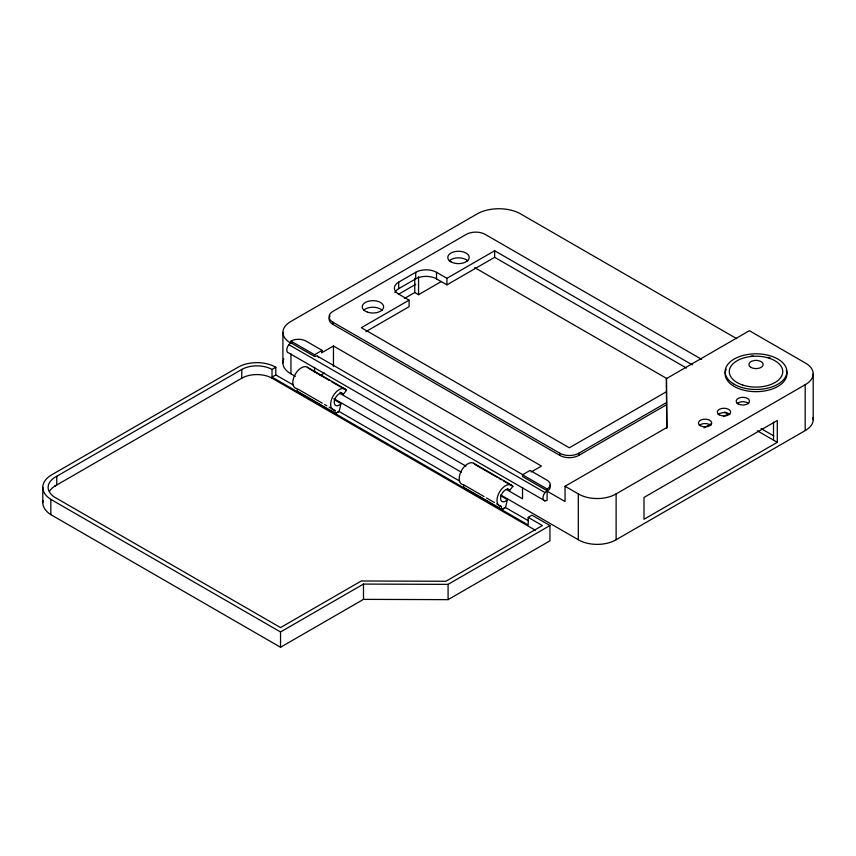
<?xml version="1.0" encoding="UTF-8"?>
<svg xmlns="http://www.w3.org/2000/svg" width="856" height="856" viewBox="0 0 856 856"><rect width="100%" height="100%" fill="white"/><g stroke="black" fill="none" stroke-linecap="round" stroke-linejoin="round"><path stroke-width="1.28" d="M297.546 391.834L297.075 388.613A12.027 6.944 -60 0 1 295.309 374.179A12.027 6.944 -60 0 1 308.695 368.487M463.92 487.899L463.449 484.667A12.027 6.944 -60 0 1 461.684 470.233A12.027 6.944 -60 0 1 475.069 464.541L496.844 477.102M321.546 352.875L322.124 350.361L306.052 341.084A10.7 6.174 0 0 0 290.933 341.084L290.933 343.267A10.7 6.174 0 0 1 291.982 342.732M459.597 481.029L339.137 411.49L341.009 403.593L334.14 399.624M528.527 520.833L505.511 507.544L507.383 499.647L500.514 495.678M341.009 403.593L340.41 404.225A6.955 4.013 -60 0 1 334.525 404.086A6.955 4.013 -60 0 1 337.061 395.536A6.955 4.013 -60 0 1 343.395 394.188L346.509 390.315L331.614 381.712M507.383 499.647L506.784 500.279A6.955 4.013 -60 0 1 500.899 500.139A6.955 4.013 -60 0 1 503.435 491.59A6.955 4.013 -60 0 1 509.769 490.242L512.883 486.369L503.713 481.072M545.026 500.899A5.885 3.392 -60 0 1 545.026 492.575L547.112 490.734L522.535 476.546L522.535 474.791L530.089 470.425L547.112 480.248A10.7 6.174 0 0 1 547.112 488.99L547.112 500.343L545.026 500.899L288.846 352.993A5.885 3.392 -60 0 1 288.846 344.668L290.933 342.828L314.559 356.471L316.645 355.914A5.885 3.392 -60 0 1 318.582 357.712M275.803 374.917L272.026 377.1L528.206 525.006L528.206 517.366L542.383 525.552L445.88 581.267L361.286 580.989L280.533 627.608L54.602 497.175A25.627 14.798 0 0 1 56.753 476.278L241.777 369.46A21.389 12.348 0 0 1 272.026 369.46L275.803 367.278L275.803 374.917L293.565 385.168M365.897 331.636L409.093 306.694L409.093 300.146L398.693 294.143A14.702 8.485 0 0 1 398.693 282.138L415.706 272.315A14.702 8.485 0 0 1 436.507 272.315L446.907 278.318L494.64 250.755L692.215 364.827M54.602 486.262L241.777 378.192A21.389 12.348 0 0 1 272.026 378.192L535.449 530.281M394.894 292.495A14.702 8.485 0 0 1 398.693 288.686L415.706 278.863A14.702 8.485 0 0 1 436.507 278.863L446.907 284.866L494.64 257.303L686.437 368.037M398.415 294.314L415.749 284.299M404.406 298.487L414.764 292.506L418.552 294.689L441.439 281.474M290.933 341.084L314.559 354.726L322.124 350.361L322.124 352.544L333.466 345.995L541.441 466.06L531.223 471.956M409.093 300.146L361.36 327.709L569.326 447.784L666.45 391.706L666.45 378.609L749.407 330.716L805.175 362.912A26.29 15.183 0 0 1 805.175 384.74L805.175 430.589L616.117 539.74A26.29 15.183 0 0 1 578.303 539.74L500.707 494.95M320.123 375.527L324.574 372.959M339.137 411.083L335.359 413.673L339.137 411.49M701.653 359.349L485.192 234.384A13.364 7.715 0 0 0 466.285 234.384L332.995 311.338A13.364 7.715 0 0 0 332.995 322.252L559.867 453.241A13.364 7.715 0 0 0 578.774 453.241L666.557 402.555L666.45 391.706M329.196 317.972A13.364 7.715 0 0 0 332.995 324.435L559.867 455.424A13.364 7.715 0 0 0 578.774 455.424L666.557 404.738L666.557 402.555M275.803 367.278A26.29 15.183 0 0 0 237.989 367.278L50.825 475.337A30.966 17.88 0 0 0 50.825 499.358L280.533 631.974L363.479 584.081L448.084 584.359L549.948 525.552L549.948 540.832L448.084 599.639L363.479 599.371L280.533 647.264L50.825 514.638A30.966 17.88 0 0 1 43.035 500.439M505.511 507.148L501.734 509.727L505.511 507.544M549.873 485.202A10.7 6.174 0 0 1 547.112 491.173L565.067 501.541L565.067 486.262L666.931 427.454L666.45 378.609M528.206 517.366L531.983 515.184L549.948 525.552M704.007 427.872L710.897 423.891M723.545 416.594L728.135 413.94L724.668 411.939M565.067 486.262L578.303 493.901A26.29 15.183 0 0 0 616.117 493.901L805.175 384.74M777.291 442.327L644.001 519.271L644.001 497.443L777.291 420.489L777.291 442.327L757.335 430.803M736.706 338.666L519.699 213.369A30.966 17.88 0 0 0 478.097 213.369L290.933 321.439A26.29 15.183 0 0 0 290.933 343.267M761.112 428.621L773.824 435.95M474.695 267.618L666.803 378.534M317.501 356.182L523.166 474.92M522.535 474.791L547.112 488.99M288.846 344.668L545.026 492.575M307.347 367.224L345.161 389.063M473.721 463.289L511.535 485.117M309.84 369.139L329.325 380.396M499.134 478.429L501.423 479.756M339.96 392.198L343.395 394.188M507.48 488.915L509.769 490.242M339.982 393.418L465.921 466.124M506.356 489.471L522.535 498.813L522.535 487.417M283.839 358.899A26.29 15.183 0 0 0 290.933 373.826L295.341 376.373M333.947 398.661L461.331 472.212M298.22 389.277L322.284 403.165M324.574 404.492L326.864 405.808M329.153 407.135L334.889 410.441L335.402 413.245L297.588 391.417M463.449 484.667L484.079 496.576M486.369 497.903L494.383 502.526M496.683 503.852L501.263 506.495L501.776 509.299L463.963 487.471M666.557 404.738L666.792 428.321M813.2 373.826L813.2 419.675M773.514 422.158L773.514 440.145M616.117 493.901L616.117 539.74M578.774 453.241L578.774 455.424M578.303 493.901L578.303 539.74M559.867 453.241L559.867 455.424M494.64 250.755L494.64 257.303M448.084 584.359L448.084 599.639M446.907 278.318L446.907 284.866M436.507 272.315L436.507 278.863M418.552 276.713L418.552 294.689M415.706 272.315L415.706 278.863M414.764 278.382L414.764 292.506M398.693 282.138L398.693 288.686M363.479 584.081L363.479 599.371M333.466 345.995L333.466 366.539M332.995 322.252L332.995 324.435M314.559 354.726L314.559 356.471M314.559 367.342L314.559 372.414M290.933 353.774L290.933 373.826M282.908 332.353L282.908 362.912M280.533 631.974L280.533 647.264M272.026 369.46L272.026 378.192M241.777 369.46L241.777 378.192M56.753 476.278L56.753 485.01A25.627 14.798 0 0 0 49.455 491.408M50.825 499.358L50.825 514.638M42.8 487.353L42.8 502.633M812.965 417.653A26.29 15.183 0 0 1 805.175 430.589M786.311 370.348A30.891 17.837 0 0 1 755.013 391.652A30.891 17.837 0 0 1 726.188 369.214M750.648 356.267A30.891 17.837 0 0 1 753.333 356.064M767.843 357.359A30.891 17.837 0 0 1 770.293 358.011M449.229 260.909A10.7 6.174 0 0 1 467.75 260.909M363.672 310.3A10.7 6.174 0 0 1 382.193 310.3M329.539 316.977A13.364 7.715 0 0 1 330.095 316.025M699.288 425.443A6.688 3.863 0 0 1 710.865 425.443M718.195 414.529A6.688 3.863 0 0 1 729.772 414.529M737.102 403.604A6.688 3.863 0 0 1 748.679 403.604M334.889 410.441A12.027 6.944 -60 0 1 333.123 396.007A12.027 6.944 -60 0 1 346.509 390.315M501.263 506.495A12.027 6.944 -60 0 1 499.497 492.061A12.027 6.944 -60 0 1 512.883 486.369M742.655 385.018A26.739 15.44 0 0 0 782.759 371.643A26.739 15.44 0 0 0 742.655 358.279A26.739 15.44 0 0 0 742.655 385.018M750.98 367.406A7.137 4.12 0 0 0 762.91 365.555A7.137 4.12 0 0 0 754.179 360.515A7.137 4.12 0 0 0 750.98 367.406M734.181 384.258A30.891 17.837 0 0 0 785.851 376.255A30.891 17.837 0 0 0 748.026 354.416A30.891 17.837 0 0 0 734.181 384.258M738.161 403.904A6.688 3.863 0 0 0 749.342 402.17A6.688 3.863 0 0 0 741.157 397.441A6.688 3.863 0 0 0 738.161 403.904M719.254 414.818A6.688 3.863 0 0 0 730.436 413.084A6.688 3.863 0 0 0 722.25 408.365A6.688 3.863 0 0 0 719.254 414.818M700.347 425.732A6.688 3.863 0 0 0 711.529 423.998A6.688 3.863 0 0 0 703.343 419.28A6.688 3.863 0 0 0 700.347 425.732M450.919 261.808A10.7 6.174 0 0 0 468.82 259.036A10.7 6.174 0 0 0 455.713 251.482A10.7 6.174 0 0 0 450.919 261.808M367.588 312.183A10.7 6.174 0 0 0 383.627 306.833A10.7 6.174 0 0 0 367.588 301.483A10.7 6.174 0 0 0 367.588 312.183"/></g></svg>
